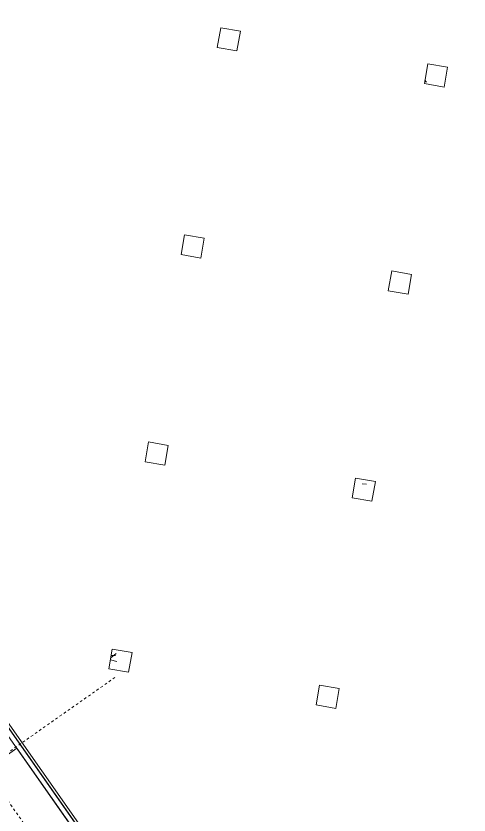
# Model space of a CAD drawing. Extents: x 274235 to 276654, y 142848 to 144425.
# Drawn here: x 275924.37 to 275942.46, y 143116.4 to 143148.33 of the extents above; entities that cross this region are included whole.
import ezdxf

# ---------------------------------------------------------------- set-up
doc = ezdxf.new("R2010")
doc.units = 0
doc.header["$LTSCALE"] = 1.5
doc.linetypes.add('ACM-G-CENTER', pattern=[50.800000000000004, 31.75, -6.350000000000001, 6.350000000000001, -6.350000000000001])
doc.layers.get('0').update_dxf_attribs({"linetype": 'CONTINUOUS', "lineweight": 0})
for name, color, linetype, lineweight in [('_ACM-A-DETL', 7, 'CONTINUOUS', 5), ('_ACM-A-GRID', 3, 'CONTINUOUS', 5), ('_ACM-A-WALL-FULL', 6, 'CONTINUOUS', 13), ('_ACM-S-STRU-CLOS', 5, 'CONTINUOUS', 5)]:
    doc.layers.add(name, color=color, linetype=linetype, lineweight=lineweight)

# ---------------------------------------------------------------- blocks, each defined once
blk = doc.blocks.new('M_Concrete-Rectangular-Column - 800 x 800mm-V851-B1_Working')
at = {"layer": '_ACM-A-DETL', "color": 250}
for p, q in [((400.0000000000002, 400.0000000000002), (-399.9999999999999, 400.0000000000002)), ((-399.9999999999999, 400.0000000000002), (-399.9999999999999, -399.9999999999999)), ((400.0000000000002, -399.9999999999999), (400.0000000000002, 400.0000000000002)), ((-399.9999999999999, -399.9999999999999), (400.0000000000002, -399.9999999999999))]:
    blk.add_line(p, q, dxfattribs=at)
blk = doc.blocks.new('M_Concrete-Rectangular-Column - 800 x 800mm-V852-B1_Working')
at = {"layer": '_ACM-S-STRU-CLOS'}
h = blk.add_hatch(dxfattribs=at)
h.set_pattern_fill('FP_535', color=256, style=0, pattern_type=2)
h.set_pattern_definition([(49.99999999999999, (-689404.125, -671604.566), (3643.681986006824, -318.7812880006761), [381, -4191]), (355, (-689404.125, -671604.566), (-704.8562580461121, 3821.135846227694), [304.8, -3352.8]), (100.451, (-689100.484, -671631.1309999999), (2938.852362929117, 3502.332152374178), [323.8, -3561.801]), (46.184, (-689404.125, -670588.566), (5421.581919880712, -840.8554984886337), [571.5, -6286.5]), (96.636, (-688952.3259999999, -670658.636), (4748.051319755933, 4948.551449789822), [485.7, -5342.701999999999]), (351.184, (-689404.125, -670588.566), (4748.100788072627, 4948.506072045693), [457.2, -5029.2]), (21, (-688896.125, -670842.566), (3032.287836333134, -2045.304476687058), [381, -4191]), (326, (-688896.125, -670842.566), (1236.042244531653, 3683.761809559103), [304.8, -3352.8]), (71.45100000000001, (-688643.434, -671013.0079999999), (4268.342513760047, 1638.424823382678), [323.8, -3561.801]), (37.50000000000001, (-689404.125, -671604.566), (61.77206501183639, 1691.100777463062), [167.64, -3144.52, 167.64, -6601.46]), (37.50000000000001, (-689404.125, -671604.566), (61.77206501183639, 1691.100777463062), [-3479.8, -3235.96, 167.64, -3197.86]), (7.499999999999999, (-689404.125, -671604.566), (1336.393250206115, 2003.61149636239), [167.64, -1772.92, 167.64, -4351.02]), (7.499999999999999, (-689404.125, -671604.566), (1336.393250206115, 2003.61149636239), [-2108.2, -3068.32, 167.64, -1115.06]), (327.5, (-690536.965, -671604.566), (2711.817807077548, -114.578640950727), [167.64, -1102.36, -9220.2]), (327.5, (-690536.965, -671604.566), (2711.817807077548, -114.578640950727), [-1270, 167.64, -3794.76, -5257.8]), (327.5, (-690536.965, -671604.566), (2711.817807077548, -114.578640950727), [-5232.4, 167.64, -5090.16]), (317.5, (-691044.965, -671604.566), (2962.585592803855, 508.5334453662156), [167.64, -1483.36, 167.64, -6197.6]), (317.5, (-691044.965, -671604.566), (2962.585592803855, 508.5334453662156), [-1818.64, -2463.8, 167.64, -3566.16])])
h.paths.add_polyline_path([(400.0000000007407, -399.9999999992853), (400.0000000007061, 400.0000000007061), (-399.9999999992853, 400.0000000007061), (-399.9999999992507, -399.9999999992853)])
at = {"layer": '_ACM-A-DETL', "color": 250}
for p, q in [((400.0000000000002, 400.0000000000002), (-399.9999999999999, 400.0000000000002)), ((-399.9999999999999, 400.0000000000002), (-399.9999999999999, -399.9999999999999)), ((400.0000000000002, -399.9999999999999), (400.0000000000002, 400.0000000000002)), ((-399.9999999999999, -399.9999999999999), (400.0000000000002, -399.9999999999999))]:
    blk.add_line(p, q, dxfattribs=at)
blk = doc.blocks.new('M_Concrete-Rectangular-Column - 800 x 800mm-V853-B1_Working')
at = {"layer": '_ACM-S-STRU-CLOS'}
h = blk.add_hatch(dxfattribs=at)
h.set_pattern_fill('FP_536', color=256, style=0, pattern_type=2)
h.set_pattern_definition([(49.99999999999999, (-689404.125, -663204.566), (3643.681986006824, -318.7812880006761), [381, -4191]), (355, (-689404.125, -663204.566), (-704.8562580461121, 3821.135846227694), [304.8, -3352.8]), (100.451, (-689100.484, -663231.131), (2938.852362929117, 3502.332152374178), [323.8, -3561.801]), (46.184, (-689404.125, -662188.566), (5421.581919880712, -840.8554984886337), [571.5, -6286.5]), (96.636, (-688952.3259999999, -662258.636), (4748.051319755933, 4948.551449789822), [485.7, -5342.701999999999]), (351.184, (-689404.125, -662188.566), (4748.100788072627, 4948.506072045693), [457.2, -5029.2]), (21, (-688896.125, -662442.566), (3032.287836333134, -2045.304476687058), [381, -4191]), (326, (-688896.125, -662442.566), (1236.042244531653, 3683.761809559103), [304.8, -3352.8]), (71.45100000000001, (-688643.434, -662613.0079999999), (4268.342513760047, 1638.424823382678), [323.8, -3561.801]), (37.50000000000001, (-689404.125, -663204.566), (61.77206501183639, 1691.100777463062), [167.64, -3144.52, 167.64, -6601.46]), (37.50000000000001, (-689404.125, -663204.566), (61.77206501183639, 1691.100777463062), [-3479.8, -3235.96, 167.64, -3197.86]), (7.499999999999999, (-689404.125, -663204.566), (1336.393250206115, 2003.61149636239), [167.64, -1772.92, 167.64, -4351.02]), (7.499999999999999, (-689404.125, -663204.566), (1336.393250206115, 2003.61149636239), [-2108.2, -3068.32, 167.64, -1115.06]), (327.5, (-690536.965, -663204.566), (2711.817807077548, -114.578640950727), [167.64, -1102.36, -9220.2]), (327.5, (-690536.965, -663204.566), (2711.817807077548, -114.578640950727), [-1270, 167.64, -3794.76, -5257.8]), (327.5, (-690536.965, -663204.566), (2711.817807077548, -114.578640950727), [-5232.4, 167.64, -5090.16]), (317.5, (-691044.965, -663204.566), (2962.585592803855, 508.5334453662156), [167.64, -1483.36, 167.64, -6197.6]), (317.5, (-691044.965, -663204.566), (2962.585592803855, 508.5334453662156), [-1818.64, -2463.8, 167.64, -3566.16])])
h.paths.add_polyline_path([(400.0000000007407, -399.9999999992507), (400.0000000007407, 400.0000000007407), (-399.9999999992507, 400.0000000007407), (-399.9999999992507, -399.9999999992507)])
at = {"layer": '_ACM-A-DETL', "color": 250}
for p, q in [((400.0000000000002, 400.0000000000002), (-399.9999999999999, 400.0000000000002)), ((-399.9999999999999, 400.0000000000002), (-399.9999999999999, -399.9999999999999)), ((400.0000000000002, -399.9999999999999), (400.0000000000002, 400.0000000000002)), ((-399.9999999999999, -399.9999999999999), (400.0000000000002, -399.9999999999999))]:
    blk.add_line(p, q, dxfattribs=at)
blk = doc.blocks.new('M_Concrete-Rectangular-Column - 800 x 800mm-V855-B1_Working')
at = {"layer": '_ACM-S-STRU-CLOS'}
h = blk.add_hatch(dxfattribs=at)
h.set_pattern_fill('FP_537', color=256, style=0, pattern_type=2)
h.set_pattern_definition([(49.99999999999999, (-689404.125, -688404.566), (3643.681986006824, -318.7812880006761), [381, -4191]), (355, (-689404.125, -688404.566), (-704.8562580461121, 3821.135846227694), [304.8, -3352.8]), (100.451, (-689100.484, -688431.1309999999), (2938.852362929117, 3502.332152374178), [323.8, -3561.801]), (46.184, (-689404.125, -687388.566), (5421.581919880712, -840.8554984886337), [571.5, -6286.5]), (96.636, (-688952.3259999999, -687458.635), (4748.051319755933, 4948.551449789822), [485.7, -5342.701999999999]), (351.184, (-689404.125, -687388.566), (4748.100788072627, 4948.506072045693), [457.2, -5029.2]), (21, (-688896.125, -687642.566), (3032.287836333134, -2045.304476687058), [381, -4191]), (326, (-688896.125, -687642.566), (1236.042244531653, 3683.761809559103), [304.8, -3352.8]), (71.45100000000001, (-688643.434, -687813.0079999999), (4268.342513760047, 1638.424823382678), [323.8, -3561.801]), (37.50000000000001, (-689404.125, -688404.566), (61.77206501183639, 1691.100777463062), [167.64, -3144.52, 167.64, -6601.46]), (37.50000000000001, (-689404.125, -688404.566), (61.77206501183639, 1691.100777463062), [-3479.8, -3235.96, 167.64, -3197.86]), (7.499999999999999, (-689404.125, -688404.566), (1336.393250206115, 2003.61149636239), [167.64, -1772.92, 167.64, -4351.02]), (7.499999999999999, (-689404.125, -688404.566), (1336.393250206115, 2003.61149636239), [-2108.2, -3068.32, 167.64, -1115.06]), (327.5, (-690536.965, -688404.566), (2711.817807077548, -114.578640950727), [167.64, -1102.36, -9220.2]), (327.5, (-690536.965, -688404.566), (2711.817807077548, -114.578640950727), [-1270, 167.64, -3794.76, -5257.8]), (327.5, (-690536.965, -688404.566), (2711.817807077548, -114.578640950727), [-5232.4, 167.64, -5090.16]), (317.5, (-691044.965, -688404.566), (2962.585592803855, 508.5334453662156), [167.64, -1483.36, 167.64, -6197.6]), (317.5, (-691044.965, -688404.566), (2962.585592803855, 508.5334453662156), [-1818.64, -2463.8, 167.64, -3566.16])])
h.paths.add_polyline_path([(400.0000000006714, -399.999999999216), (400.0000000006714, 400.0000000007753), (-399.99999999932, 400.0000000007753), (-399.99999999932, -399.999999999216)])
at = {"layer": '_ACM-A-DETL', "color": 250}
for p, q in [((400.0000000000002, 400.0000000000002), (-399.9999999999999, 400.0000000000002)), ((-399.9999999999999, 400.0000000000002), (-399.9999999999999, -399.9999999999999)), ((400.0000000000002, -399.9999999999999), (400.0000000000002, 400.0000000000002)), ((-399.9999999999999, -399.9999999999999), (400.0000000000002, -399.9999999999999))]:
    blk.add_line(p, q, dxfattribs=at)
blk = doc.blocks.new('M_Concrete-Rectangular-Column - 800 x 800mm-V856-B1_Working')
at = {"layer": '_ACM-S-STRU-CLOS'}
h = blk.add_hatch(dxfattribs=at)
h.set_pattern_fill('FP_538', color=256, style=0, pattern_type=2)
h.set_pattern_definition([(49.99999999999999, (-681004.125, -680004.566), (3643.681986006824, -318.7812880006761), [381, -4191]), (355, (-681004.125, -680004.566), (-704.8562580461121, 3821.135846227694), [304.8, -3352.8]), (100.451, (-680700.484, -680031.1309999999), (2938.852362929117, 3502.332152374178), [323.8, -3561.801]), (46.184, (-681004.125, -678988.566), (5421.581919880712, -840.8554984886337), [571.5, -6286.5]), (96.636, (-680552.3259999999, -679058.6359999999), (4748.051319755933, 4948.551449789822), [485.7, -5342.701999999999]), (351.184, (-681004.125, -678988.566), (4748.100788072627, 4948.506072045693), [457.2, -5029.2]), (21, (-680496.125, -679242.566), (3032.287836333134, -2045.304476687058), [381, -4191]), (326, (-680496.125, -679242.566), (1236.042244531653, 3683.761809559103), [304.8, -3352.8]), (71.45100000000001, (-680243.434, -679413.0079999999), (4268.342513760047, 1638.424823382678), [323.8, -3561.801]), (37.50000000000001, (-681004.125, -680004.566), (61.77206501183639, 1691.100777463062), [167.64, -3144.52, 167.64, -6601.46]), (37.50000000000001, (-681004.125, -680004.566), (61.77206501183639, 1691.100777463062), [-3479.8, -3235.96, 167.64, -3197.86]), (7.499999999999999, (-681004.125, -680004.566), (1336.393250206115, 2003.61149636239), [167.64, -1772.92, 167.64, -4351.02]), (7.499999999999999, (-681004.125, -680004.566), (1336.393250206115, 2003.61149636239), [-2108.2, -3068.32, 167.64, -1115.06]), (327.5, (-682136.965, -680004.566), (2711.817807077548, -114.578640950727), [167.64, -1102.36, -9220.2]), (327.5, (-682136.965, -680004.566), (2711.817807077548, -114.578640950727), [-1270, 167.64, -3794.76, -5257.8]), (327.5, (-682136.965, -680004.566), (2711.817807077548, -114.578640950727), [-5232.4, 167.64, -5090.16]), (317.5, (-682644.965, -680004.566), (2962.585592803855, 508.5334453662156), [167.64, -1483.36, 167.64, -6197.6]), (317.5, (-682644.965, -680004.566), (2962.585592803855, 508.5334453662156), [-1818.64, -2463.8, 167.64, -3566.16])])
h.paths.add_polyline_path([(400.0000000007061, -399.9999999992853), (400.0000000007061, 400.0000000007061), (-399.9999999992853, 400.0000000006714), (-399.9999999992853, -399.99999999932)])
at = {"layer": '_ACM-A-DETL', "color": 250}
for p, q in [((400.0000000000002, 400.0000000000002), (-399.9999999999999, 400.0000000000002)), ((-399.9999999999999, 400.0000000000002), (-399.9999999999999, -399.9999999999999)), ((400.0000000000002, -399.9999999999999), (400.0000000000002, 400.0000000000002)), ((-399.9999999999999, -399.9999999999999), (400.0000000000002, -399.9999999999999))]:
    blk.add_line(p, q, dxfattribs=at)
blk = doc.blocks.new('M_Concrete-Rectangular-Column - 800 x 800mm-V857-B1_Working')
at = {"layer": '_ACM-A-DETL', "color": 250}
for p, q in [((400.0000000000002, 400.0000000000002), (-399.9999999999999, 400.0000000000002)), ((-399.9999999999999, 400.0000000000002), (-399.9999999999999, -399.9999999999999)), ((400.0000000000002, -399.9999999999999), (400.0000000000002, 400.0000000000002)), ((-399.9999999999999, -399.9999999999999), (400.0000000000002, -399.9999999999999))]:
    blk.add_line(p, q, dxfattribs=at)
blk = doc.blocks.new('M_Concrete-Rectangular-Column - 800 x 800mm-V858-B1_Working')
at = {"layer": '_ACM-S-STRU-CLOS'}
h = blk.add_hatch(dxfattribs=at)
h.set_pattern_fill('FP_539', color=256, style=0, pattern_type=2)
h.set_pattern_definition([(49.99999999999999, (-681004.125, -663204.566), (3643.681986006824, -318.7812880006761), [381, -4191]), (355, (-681004.125, -663204.566), (-704.8562580461121, 3821.135846227694), [304.8, -3352.8]), (100.451, (-680700.484, -663231.131), (2938.852362929117, 3502.332152374178), [323.8, -3561.801]), (46.184, (-681004.125, -662188.566), (5421.581919880712, -840.8554984886337), [571.5, -6286.5]), (96.636, (-680552.3259999999, -662258.636), (4748.051319755933, 4948.551449789822), [485.7, -5342.701999999999]), (351.184, (-681004.125, -662188.566), (4748.100788072627, 4948.506072045693), [457.2, -5029.2]), (21, (-680496.125, -662442.566), (3032.287836333134, -2045.304476687058), [381, -4191]), (326, (-680496.125, -662442.566), (1236.042244531653, 3683.761809559103), [304.8, -3352.8]), (71.45100000000001, (-680243.434, -662613.0079999999), (4268.342513760047, 1638.424823382678), [323.8, -3561.801]), (37.50000000000001, (-681004.125, -663204.566), (61.77206501183639, 1691.100777463062), [167.64, -3144.52, 167.64, -6601.46]), (37.50000000000001, (-681004.125, -663204.566), (61.77206501183639, 1691.100777463062), [-3479.8, -3235.96, 167.64, -3197.86]), (7.499999999999999, (-681004.125, -663204.566), (1336.393250206115, 2003.61149636239), [167.64, -1772.92, 167.64, -4351.02]), (7.499999999999999, (-681004.125, -663204.566), (1336.393250206115, 2003.61149636239), [-2108.2, -3068.32, 167.64, -1115.06]), (327.5, (-682136.965, -663204.566), (2711.817807077548, -114.578640950727), [167.64, -1102.36, -9220.2]), (327.5, (-682136.965, -663204.566), (2711.817807077548, -114.578640950727), [-1270, 167.64, -3794.76, -5257.8]), (327.5, (-682136.965, -663204.566), (2711.817807077548, -114.578640950727), [-5232.4, 167.64, -5090.16]), (317.5, (-682644.965, -663204.566), (2962.585592803855, 508.5334453662156), [167.64, -1483.36, 167.64, -6197.6]), (317.5, (-682644.965, -663204.566), (2962.585592803855, 508.5334453662156), [-1818.64, -2463.8, 167.64, -3566.16])])
h.paths.add_polyline_path([(400.0000000007407, -399.9999999992507), (400.0000000007407, 400.0000000007407), (-399.9999999992507, 400.0000000007061), (-399.9999999992507, -399.9999999992853)])
at = {"layer": '_ACM-A-DETL', "color": 250}
for p, q in [((400.0000000000002, 400.0000000000002), (-399.9999999999999, 400.0000000000002)), ((-399.9999999999999, 400.0000000000002), (-399.9999999999999, -399.9999999999999)), ((400.0000000000002, -399.9999999999999), (400.0000000000002, 400.0000000000002)), ((-399.9999999999999, -399.9999999999999), (400.0000000000002, -399.9999999999999))]:
    blk.add_line(p, q, dxfattribs=at)
blk = doc.blocks.new('M_Concrete-Rectangular-Column - 800 x 800mm-V859-B1_Working')
at = {"layer": '_ACM-S-STRU-CLOS'}
h = blk.add_hatch(dxfattribs=at)
h.set_pattern_fill('FP_540', color=256, style=0, pattern_type=2)
h.set_pattern_definition([(49.99999999999999, (-681004.125, -688404.566), (3643.681986006824, -318.7812880006761), [381, -4191]), (355, (-681004.125, -688404.566), (-704.8562580461121, 3821.135846227694), [304.8, -3352.8]), (100.451, (-680700.484, -688431.1309999999), (2938.852362929117, 3502.332152374178), [323.8, -3561.801]), (46.184, (-681004.125, -687388.566), (5421.581919880712, -840.8554984886337), [571.5, -6286.5]), (96.636, (-680552.3259999999, -687458.635), (4748.051319755933, 4948.551449789822), [485.7, -5342.701999999999]), (351.184, (-681004.125, -687388.566), (4748.100788072627, 4948.506072045693), [457.2, -5029.2]), (21, (-680496.125, -687642.566), (3032.287836333134, -2045.304476687058), [381, -4191]), (326, (-680496.125, -687642.566), (1236.042244531653, 3683.761809559103), [304.8, -3352.8]), (71.45100000000001, (-680243.434, -687813.0079999999), (4268.342513760047, 1638.424823382678), [323.8, -3561.801]), (37.50000000000001, (-681004.125, -688404.566), (61.77206501183639, 1691.100777463062), [167.64, -3144.52, 167.64, -6601.46]), (37.50000000000001, (-681004.125, -688404.566), (61.77206501183639, 1691.100777463062), [-3479.8, -3235.96, 167.64, -3197.86]), (7.499999999999999, (-681004.125, -688404.566), (1336.393250206115, 2003.61149636239), [167.64, -1772.92, 167.64, -4351.02]), (7.499999999999999, (-681004.125, -688404.566), (1336.393250206115, 2003.61149636239), [-2108.2, -3068.32, 167.64, -1115.06]), (327.5, (-682136.965, -688404.566), (2711.817807077548, -114.578640950727), [167.64, -1102.36, -9220.2]), (327.5, (-682136.965, -688404.566), (2711.817807077548, -114.578640950727), [-1270, 167.64, -3794.76, -5257.8]), (327.5, (-682136.965, -688404.566), (2711.817807077548, -114.578640950727), [-5232.4, 167.64, -5090.16]), (317.5, (-682644.965, -688404.566), (2962.585592803855, 508.5334453662156), [167.64, -1483.36, 167.64, -6197.6]), (317.5, (-682644.965, -688404.566), (2962.585592803855, 508.5334453662156), [-1818.64, -2463.8, 167.64, -3566.16])])
h.paths.add_polyline_path([(400.0000000006714, -399.999999999216), (400.0000000006714, 400.0000000007753), (-399.99999999932, 400.0000000007407), (-399.99999999932, -399.9999999992507)])
at = {"layer": '_ACM-A-DETL', "color": 250}
for p, q in [((400.0000000000002, 400.0000000000002), (-399.9999999999999, 400.0000000000002)), ((-399.9999999999999, 400.0000000000002), (-399.9999999999999, -399.9999999999999)), ((400.0000000000002, -399.9999999999999), (400.0000000000002, 400.0000000000002)), ((-399.9999999999999, -399.9999999999999), (400.0000000000002, -399.9999999999999))]:
    blk.add_line(p, q, dxfattribs=at)
blk = doc.blocks.new('BASEMENT20250512')
at = {"layer": '_ACM-A-WALL-FULL', "lineweight": 9}
for p, q in [((698204.1245232499, 638634.33341183), (668367.0133577764, 668471.4444892281)), ((671394.9536123958, 665160.6615314898), (689751.0495304764, 646804.5656675939))]:
    blk.add_line(p, q, dxfattribs=at)
at = {"layer": '_ACM-S-STRU-CLOS'}
for name, p in [('M_Concrete-Rectangular-Column - 800 x 800mm-V859-B1_Working', (681004.1245828058, 688404.5655187044)), ('M_Concrete-Rectangular-Column - 800 x 800mm-V855-B1_Working', (689404.124553028, 688404.5655187044)), ('M_Concrete-Rectangular-Column - 800 x 800mm-V856-B1_Working', (681004.1245828058, 680004.5655484821)), ('M_Concrete-Rectangular-Column - 800 x 800mm-V851-B1_Working', (689404.124553028, 680004.5655484821)), ('M_Concrete-Rectangular-Column - 800 x 800mm-V857-B1_Working', (681004.1245828058, 671604.5655782601)), ('M_Concrete-Rectangular-Column - 800 x 800mm-V852-B1_Working', (689404.124553028, 671604.5655782601)), ('M_Concrete-Rectangular-Column - 800 x 800mm-V858-B1_Working', (681004.1245828058, 663204.5656080381)), ('M_Concrete-Rectangular-Column - 800 x 800mm-V853-B1_Working', (689404.124553028, 663204.5656080381))]:
    blk.add_blockref(name, p, dxfattribs=at)
blk = doc.blocks.new('5f0512')
at = {"layer": '_ACM-A-GRID', "linetype": 'ACM-G-CENTER'}
for p, q in [((-365243.5584385645, -30912.37082065409), (-300020.6915707722, -96135.23768845852)), ((-319301.5140184606, -67898.48461155617), (-347907.7602040488, -96504.730797139))]:
    blk.add_line(p, q, dxfattribs=at)
at = {"layer": '_ACM-A-WALL-FULL'}
blk.add_line((-331099.7895185364, -62651.97670165473), (-302935.8285442153, -90815.93759283947), dxfattribs=at)
at = {"layer": '_ACM-A-WALL-FULL', "lineweight": 18}
for p, q in [((-302865.1178662009, -90745.22691461642), (-331029.0788405221, -62581.26602343167)), ((-323454.2102137201, -72136.03362055647), (-322676.3927502735, -71358.21615710994)), ((-322676.3927502735, -71358.21615710994), (-316821.5486148004, -77213.06027530017))]:
    blk.add_line(p, q, dxfattribs=at)

msp = doc.modelspace()

# ---------------------------------------------------------------- block references
at = {"xscale": 0.0009999999999999994, "yscale": 0.001, "zscale": 0.001, "rotation": 350.1075696352769}
msp.add_blockref('BASEMENT20250512', (275143.7222229671, 142586.2208173259), dxfattribs=at)

# ---------------------------------------------------------------- next in the draw order: block references
msp.add_blockref('5f0512', (276254.5380815538, 143133.931731411), dxfattribs=at)

doc.saveas('drawing.dxf')
